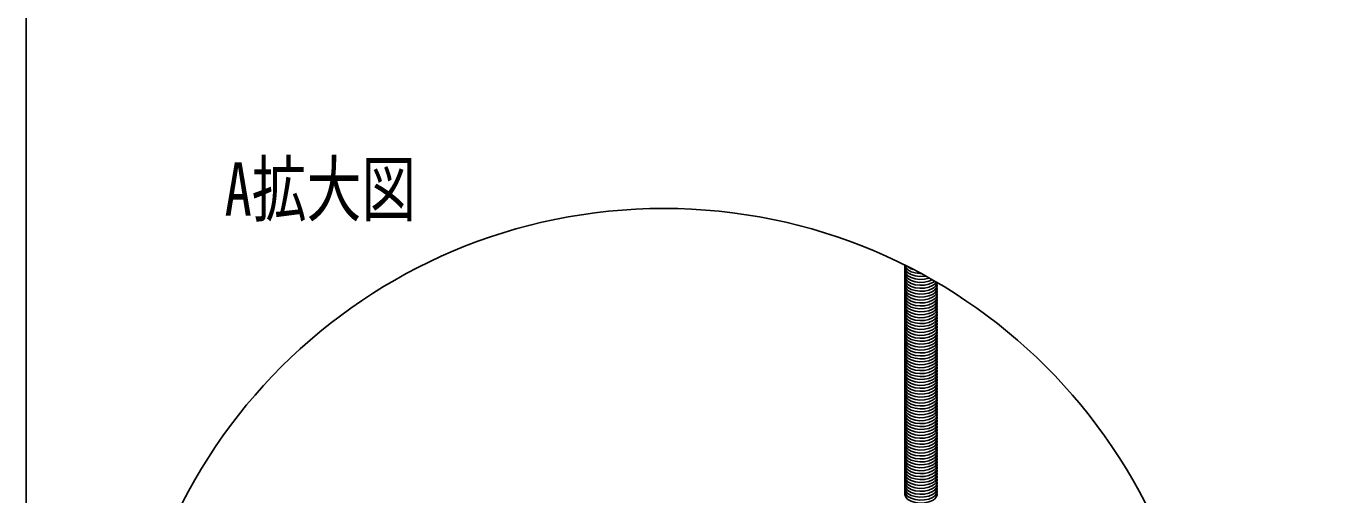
# Model space of a CAD drawing. Units: millimetres on the paper. Extents: x -141 to 141, y -97 to 98.
# Drawn here: x -141.4 to -46.5, y -33.5 to 0.5 of the extents above; entities that cross this region are included whole.
import ezdxf
from ezdxf.enums import TextEntityAlignment as Align

# ---------------------------------------------------------------- set-up
doc = ezdxf.new("R2010")
doc.units = ezdxf.units.MM
doc.layers.add('0-0_文字･図枠･寸法', color=7, linetype='Continuous')
doc.layers.add('0-2_天井下地', color=7, linetype='Continuous')
doc.styles.add('ＭＳ ゴシック', font='')
doc.styles.get('ＭＳ ゴシック').set_extended_font_data('MS Gothic')

msp = doc.modelspace()

# ---------------------------------------------------------------- linework, layer by layer
at = {"layer": '0-0_文字･図枠･寸法'}
msp.add_lwpolyline([(140.556, 97.966), (-141.444, 97.966), (-141.444, -97.034)], dxfattribs=at)
msp.add_circle((-95.23, -51.941), 39.18, dxfattribs=at)
at = {"layer": '0-2_天井下地'}
for points in [[(-76.251, -17.664), (-76.337, -17.683), (-76.671, -17.696), (-76.998, -17.655), (-77.292, -17.563), (-77.529, -17.426), (-77.69, -17.256), (-77.761, -17.067), (-77.749, -16.912)], [(-76.588, -17.479), (-76.671, -17.483), (-76.998, -17.442), (-77.292, -17.349), (-77.529, -17.212), (-77.69, -17.043), (-77.753, -16.874)], [(-77.154, -17.179), (-77.292, -17.136), (-77.529, -16.999), (-77.551, -16.975)], [(-75.985, -17.812), (-76.023, -17.828), (-76.337, -17.896), (-76.671, -17.91), (-76.998, -17.869), (-77.292, -17.776), (-77.529, -17.639), (-77.69, -17.47), (-77.761, -17.281), (-77.749, -17.126)], [(-75.772, -17.933), (-76.023, -18.042), (-76.337, -18.11), (-76.671, -18.123), (-76.998, -18.082), (-77.292, -17.99), (-77.529, -17.853), (-77.69, -17.683), (-77.761, -17.494), (-77.749, -17.339)], [(-75.755, -18.14), (-76.023, -18.256), (-76.337, -18.323), (-76.671, -18.337), (-76.998, -18.296), (-77.292, -18.203), (-77.529, -18.066), (-77.69, -17.897), (-77.761, -17.708), (-77.749, -17.553)], [(-75.755, -18.353), (-76.023, -18.469), (-76.337, -18.537), (-76.671, -18.55), (-76.998, -18.509), (-77.292, -18.417), (-77.529, -18.28), (-77.69, -18.11), (-77.761, -17.921), (-77.749, -17.766)], [(-75.755, -18.567), (-76.023, -18.683), (-76.337, -18.75), (-76.671, -18.764), (-76.998, -18.723), (-77.292, -18.63), (-77.529, -18.493), (-77.69, -18.324), (-77.761, -18.135), (-77.749, -17.98)], [(-75.755, -18.78), (-76.023, -18.896), (-76.337, -18.964), (-76.671, -18.977), (-76.998, -18.936), (-77.292, -18.844), (-77.529, -18.707), (-77.69, -18.537), (-77.761, -18.348), (-77.749, -18.193)], [(-75.755, -18.78), (-76.023, -18.896), (-76.337, -18.964), (-76.671, -18.977), (-76.998, -18.936), (-77.292, -18.844), (-77.529, -18.707), (-77.69, -18.537), (-77.761, -18.348), (-77.749, -18.193)], [(-75.755, -18.994), (-76.023, -19.11), (-76.337, -19.177), (-76.671, -19.191), (-76.998, -19.15), (-77.292, -19.057), (-77.529, -18.92), (-77.69, -18.751), (-77.761, -18.562), (-77.749, -18.407)], [(-75.755, -19.207), (-76.023, -19.323), (-76.337, -19.391), (-76.671, -19.404), (-76.998, -19.363), (-77.292, -19.271), (-77.529, -19.134), (-77.69, -18.964), (-77.761, -18.775), (-77.749, -18.62)], [(-75.755, -19.421), (-76.023, -19.537), (-76.337, -19.604), (-76.671, -19.618), (-76.998, -19.577), (-77.292, -19.484), (-77.529, -19.347), (-77.69, -19.178), (-77.761, -18.989), (-77.749, -18.834)], [(-75.755, -19.634), (-76.023, -19.75), (-76.337, -19.818), (-76.671, -19.831), (-76.998, -19.79), (-77.292, -19.698), (-77.529, -19.561), (-77.69, -19.391), (-77.761, -19.202), (-77.749, -19.047)], [(-75.755, -19.848), (-76.023, -19.964), (-76.337, -20.031), (-76.671, -20.045), (-76.998, -20.004), (-77.292, -19.911), (-77.529, -19.774), (-77.69, -19.605), (-77.761, -19.416), (-77.749, -19.261)], [(-75.755, -20.061), (-76.023, -20.177), (-76.337, -20.245), (-76.671, -20.258), (-76.998, -20.217), (-77.292, -20.125), (-77.529, -19.988), (-77.69, -19.818), (-77.761, -19.629), (-77.749, -19.474)], [(-75.755, -20.275), (-76.023, -20.391), (-76.337, -20.458), (-76.671, -20.472), (-76.998, -20.431), (-77.292, -20.338), (-77.529, -20.202), (-77.69, -20.032), (-77.761, -19.843), (-77.749, -19.688)], [(-75.755, -20.275), (-76.023, -20.391), (-76.337, -20.458), (-76.671, -20.472), (-76.998, -20.431), (-77.292, -20.338), (-77.529, -20.202), (-77.69, -20.032), (-77.761, -19.843), (-77.749, -19.688)], [(-75.755, -20.488), (-76.023, -20.604), (-76.337, -20.672), (-76.671, -20.685), (-76.998, -20.644), (-77.292, -20.552), (-77.529, -20.415), (-77.69, -20.245), (-77.761, -20.056), (-77.749, -19.901)], [(-75.755, -20.702), (-76.023, -20.818), (-76.337, -20.885), (-76.671, -20.899), (-76.998, -20.858), (-77.292, -20.765), (-77.529, -20.629), (-77.69, -20.459), (-77.761, -20.27), (-77.749, -20.115)], [(-75.755, -20.915), (-76.023, -21.031), (-76.337, -21.099), (-76.671, -21.113), (-76.998, -21.071), (-77.292, -20.979), (-77.529, -20.842), (-77.69, -20.672), (-77.761, -20.483), (-77.749, -20.328)], [(-75.755, -21.129), (-76.023, -21.245), (-76.337, -21.312), (-76.671, -21.326), (-76.998, -21.285), (-77.292, -21.192), (-77.529, -21.056), (-77.69, -20.886), (-77.761, -20.697), (-77.749, -20.542)], [(-75.755, -21.342), (-76.023, -21.458), (-76.337, -21.526), (-76.671, -21.54), (-76.998, -21.498), (-77.292, -21.406), (-77.529, -21.269), (-77.69, -21.099), (-77.761, -20.91), (-77.749, -20.755)], [(-75.755, -21.556), (-76.023, -21.672), (-76.337, -21.739), (-76.671, -21.753), (-76.998, -21.712), (-77.292, -21.619), (-77.529, -21.483), (-77.69, -21.313), (-77.761, -21.124), (-77.749, -20.969)], [(-75.755, -21.556), (-76.023, -21.672), (-76.337, -21.739), (-76.671, -21.753), (-76.998, -21.712), (-77.292, -21.619), (-77.529, -21.483), (-77.69, -21.313), (-77.761, -21.124), (-77.749, -20.969)], [(-75.755, -21.769), (-76.023, -21.885), (-76.337, -21.953), (-76.671, -21.967), (-76.998, -21.925), (-77.292, -21.833), (-77.529, -21.696), (-77.69, -21.526), (-77.761, -21.337), (-77.749, -21.182)], [(-75.755, -21.983), (-76.023, -22.099), (-76.337, -22.166), (-76.671, -22.18), (-76.998, -22.139), (-77.292, -22.046), (-77.529, -21.91), (-77.69, -21.74), (-77.761, -21.551), (-77.749, -21.396)], [(-75.755, -22.196), (-76.023, -22.312), (-76.337, -22.38), (-76.671, -22.394), (-76.998, -22.352), (-77.292, -22.26), (-77.529, -22.123), (-77.69, -21.953), (-77.761, -21.764), (-77.749, -21.609)], [(-75.755, -22.41), (-76.023, -22.526), (-76.337, -22.593), (-76.671, -22.607), (-76.998, -22.566), (-77.292, -22.473), (-77.529, -22.337), (-77.69, -22.167), (-77.761, -21.978), (-77.749, -21.823)], [(-75.755, -22.623), (-76.023, -22.739), (-76.337, -22.807), (-76.671, -22.821), (-76.998, -22.78), (-77.292, -22.687), (-77.529, -22.55), (-77.69, -22.38), (-77.761, -22.192), (-77.749, -22.036)], [(-75.755, -22.837), (-76.023, -22.953), (-76.337, -23.02), (-76.671, -23.034), (-76.998, -22.993), (-77.292, -22.9), (-77.529, -22.764), (-77.69, -22.594), (-77.761, -22.405), (-77.749, -22.25)], [(-75.755, -23.05), (-76.023, -23.166), (-76.337, -23.234), (-76.671, -23.248), (-76.998, -23.207), (-77.292, -23.114), (-77.529, -22.977), (-77.69, -22.807), (-77.761, -22.619), (-77.749, -22.463)], [(-75.755, -23.05), (-76.023, -23.166), (-76.337, -23.234), (-76.671, -23.248), (-76.998, -23.207), (-77.292, -23.114), (-77.529, -22.977), (-77.69, -22.807), (-77.761, -22.619), (-77.749, -22.463)], [(-75.755, -23.264), (-76.023, -23.38), (-76.337, -23.447), (-76.671, -23.461), (-76.998, -23.42), (-77.292, -23.327), (-77.529, -23.191), (-77.69, -23.021), (-77.761, -22.832), (-77.749, -22.677)], [(-75.755, -23.477), (-76.023, -23.593), (-76.337, -23.661), (-76.671, -23.675), (-76.998, -23.634), (-77.292, -23.541), (-77.529, -23.404), (-77.69, -23.234), (-77.761, -23.046), (-77.749, -22.89)], [(-75.755, -23.691), (-76.023, -23.807), (-76.337, -23.874), (-76.671, -23.888), (-76.998, -23.847), (-77.292, -23.754), (-77.529, -23.618), (-77.69, -23.448), (-77.761, -23.259), (-77.749, -23.104)], [(-75.755, -23.904), (-76.023, -24.02), (-76.337, -24.088), (-76.671, -24.102), (-76.998, -24.061), (-77.292, -23.968), (-77.529, -23.831), (-77.69, -23.662), (-77.761, -23.473), (-77.749, -23.317)], [(-75.755, -24.118), (-76.023, -24.234), (-76.337, -24.301), (-76.671, -24.315), (-76.998, -24.274), (-77.292, -24.181), (-77.529, -24.045), (-77.69, -23.875), (-77.761, -23.686), (-77.749, -23.531)], [(-75.755, -24.331), (-76.023, -24.447), (-76.337, -24.515), (-76.671, -24.529), (-76.998, -24.488), (-77.292, -24.395), (-77.529, -24.258), (-77.69, -24.089), (-77.761, -23.9), (-77.749, -23.744)], [(-75.755, -24.331), (-76.023, -24.447), (-76.337, -24.515), (-76.671, -24.529), (-76.998, -24.488), (-77.292, -24.395), (-77.529, -24.258), (-77.69, -24.089), (-77.761, -23.9), (-77.749, -23.744)], [(-75.755, -24.545), (-76.023, -24.661), (-76.337, -24.728), (-76.671, -24.742), (-76.998, -24.701), (-77.292, -24.608), (-77.529, -24.472), (-77.69, -24.302), (-77.761, -24.113), (-77.749, -23.958)], [(-75.755, -24.758), (-76.023, -24.874), (-76.337, -24.942), (-76.671, -24.956), (-76.998, -24.915), (-77.292, -24.822), (-77.529, -24.685), (-77.69, -24.516), (-77.761, -24.327), (-77.749, -24.171)], [(-75.755, -24.972), (-76.023, -25.088), (-76.337, -25.155), (-76.671, -25.169), (-76.998, -25.128), (-77.292, -25.035), (-77.529, -24.899), (-77.69, -24.729), (-77.761, -24.54), (-77.749, -24.385)], [(-75.755, -25.186), (-76.023, -25.301), (-76.337, -25.369), (-76.671, -25.383), (-76.998, -25.342), (-77.292, -25.249), (-77.529, -25.112), (-77.69, -24.943), (-77.761, -24.754), (-77.749, -24.598)], [(-75.755, -25.399), (-76.023, -25.515), (-76.337, -25.582), (-76.671, -25.596), (-76.998, -25.555), (-77.292, -25.462), (-77.529, -25.326), (-77.69, -25.156), (-77.761, -24.967), (-77.749, -24.812)], [(-75.755, -25.613), (-76.023, -25.728), (-76.337, -25.796), (-76.671, -25.81), (-76.998, -25.769), (-77.292, -25.676), (-77.529, -25.539), (-77.69, -25.37), (-77.761, -25.181), (-77.749, -25.025)], [(-75.755, -25.826), (-76.023, -25.942), (-76.337, -26.009), (-76.671, -26.023), (-76.998, -25.982), (-77.292, -25.89), (-77.529, -25.753), (-77.69, -25.583), (-77.761, -25.394), (-77.749, -25.239)], [(-75.755, -25.826), (-76.023, -25.942), (-76.337, -26.009), (-76.671, -26.023), (-76.998, -25.982), (-77.292, -25.89), (-77.529, -25.753), (-77.69, -25.583), (-77.761, -25.394), (-77.749, -25.239)], [(-75.755, -26.04), (-76.023, -26.155), (-76.337, -26.223), (-76.671, -26.237), (-76.998, -26.196), (-77.292, -26.103), (-77.529, -25.966), (-77.69, -25.797), (-77.761, -25.608), (-77.749, -25.452)], [(-75.755, -26.253), (-76.023, -26.369), (-76.337, -26.436), (-76.671, -26.45), (-76.998, -26.409), (-77.292, -26.317), (-77.529, -26.18), (-77.69, -26.01), (-77.761, -25.821), (-77.749, -25.666)], [(-75.755, -26.467), (-76.023, -26.582), (-76.337, -26.65), (-76.671, -26.664), (-76.998, -26.623), (-77.292, -26.53), (-77.529, -26.393), (-77.69, -26.224), (-77.761, -26.035), (-77.749, -25.88)], [(-75.755, -26.68), (-76.023, -26.796), (-76.337, -26.864), (-76.671, -26.877), (-76.998, -26.836), (-77.292, -26.744), (-77.529, -26.607), (-77.69, -26.437), (-77.761, -26.248), (-77.749, -26.093)], [(-75.755, -26.894), (-76.023, -27.009), (-76.337, -27.077), (-76.671, -27.091), (-76.998, -27.05), (-77.292, -26.957), (-77.529, -26.82), (-77.69, -26.651), (-77.761, -26.462), (-77.749, -26.307)], [(-75.755, -27.107), (-76.023, -27.223), (-76.337, -27.291), (-76.671, -27.304), (-76.998, -27.263), (-77.292, -27.171), (-77.529, -27.034), (-77.69, -26.864), (-77.761, -26.675), (-77.749, -26.52)], [(-75.755, -27.107), (-76.023, -27.223), (-76.337, -27.291), (-76.671, -27.304), (-76.998, -27.263), (-77.292, -27.171), (-77.529, -27.034), (-77.69, -26.864), (-77.761, -26.675), (-77.749, -26.52)], [(-75.755, -27.321), (-76.023, -27.436), (-76.337, -27.504), (-76.671, -27.518), (-76.998, -27.477), (-77.292, -27.384), (-77.529, -27.247), (-77.69, -27.078), (-77.761, -26.889), (-77.749, -26.734)], [(-75.755, -27.534), (-76.023, -27.65), (-76.337, -27.718), (-76.671, -27.731), (-76.998, -27.69), (-77.292, -27.598), (-77.529, -27.461), (-77.69, -27.291), (-77.761, -27.102), (-77.749, -26.947)], [(-75.755, -27.748), (-76.023, -27.864), (-76.337, -27.931), (-76.671, -27.945), (-76.998, -27.904), (-77.292, -27.811), (-77.529, -27.674), (-77.69, -27.505), (-77.761, -27.316), (-77.749, -27.161)], [(-75.755, -27.961), (-76.023, -28.077), (-76.337, -28.145), (-76.671, -28.158), (-76.998, -28.117), (-77.292, -28.025), (-77.529, -27.888), (-77.69, -27.718), (-77.761, -27.529), (-77.749, -27.374)], [(-75.755, -28.175), (-76.023, -28.291), (-76.337, -28.358), (-76.671, -28.372), (-76.998, -28.331), (-77.292, -28.238), (-77.529, -28.101), (-77.69, -27.932), (-77.761, -27.743), (-77.749, -27.588)], [(-75.755, -28.388), (-76.023, -28.504), (-76.337, -28.572), (-76.671, -28.585), (-76.998, -28.544), (-77.292, -28.452), (-77.529, -28.315), (-77.69, -28.145), (-77.761, -27.956), (-77.749, -27.801)], [(-75.755, -28.602), (-76.023, -28.718), (-76.337, -28.785), (-76.671, -28.799), (-76.998, -28.758), (-77.292, -28.665), (-77.529, -28.528), (-77.69, -28.359), (-77.761, -28.17), (-77.749, -28.015)], [(-75.755, -28.602), (-76.023, -28.718), (-76.337, -28.785), (-76.671, -28.799), (-76.998, -28.758), (-77.292, -28.665), (-77.529, -28.528), (-77.69, -28.359), (-77.761, -28.17), (-77.749, -28.015)], [(-75.755, -28.815), (-76.023, -28.931), (-76.337, -28.999), (-76.671, -29.012), (-76.998, -28.971), (-77.292, -28.879), (-77.529, -28.742), (-77.69, -28.572), (-77.761, -28.383), (-77.749, -28.228)], [(-75.755, -29.029), (-76.023, -29.145), (-76.337, -29.212), (-76.671, -29.226), (-76.998, -29.185), (-77.292, -29.092), (-77.529, -28.955), (-77.69, -28.786), (-77.761, -28.597), (-77.749, -28.442)], [(-75.755, -29.242), (-76.023, -29.358), (-76.337, -29.426), (-76.671, -29.439), (-76.998, -29.398), (-77.292, -29.306), (-77.529, -29.169), (-77.69, -28.999), (-77.761, -28.81), (-77.749, -28.655)], [(-75.755, -29.456), (-76.023, -29.572), (-76.337, -29.639), (-76.671, -29.653), (-76.998, -29.612), (-77.292, -29.519), (-77.529, -29.382), (-77.69, -29.213), (-77.761, -29.024), (-77.749, -28.869)], [(-75.755, -29.669), (-76.023, -29.785), (-76.337, -29.853), (-76.671, -29.866), (-76.998, -29.825), (-77.292, -29.733), (-77.529, -29.596), (-77.69, -29.426), (-77.761, -29.237), (-77.749, -29.082)], [(-75.755, -29.883), (-76.023, -29.999), (-76.337, -30.066), (-76.671, -30.08), (-76.998, -30.039), (-77.292, -29.946), (-77.529, -29.81), (-77.69, -29.64), (-77.761, -29.451), (-77.749, -29.296)], [(-75.755, -29.883), (-76.023, -29.999), (-76.337, -30.066), (-76.671, -30.08), (-76.998, -30.039), (-77.292, -29.946), (-77.529, -29.81), (-77.69, -29.64), (-77.761, -29.451), (-77.749, -29.296)], [(-75.755, -30.096), (-76.023, -30.212), (-76.337, -30.28), (-76.671, -30.293), (-76.998, -30.252), (-77.292, -30.16), (-77.529, -30.023), (-77.69, -29.853), (-77.761, -29.664), (-77.749, -29.509)], [(-75.755, -30.31), (-76.023, -30.426), (-76.337, -30.493), (-76.671, -30.507), (-76.998, -30.466), (-77.292, -30.373), (-77.529, -30.237), (-77.69, -30.067), (-77.761, -29.878), (-77.749, -29.723)], [(-75.755, -30.523), (-76.023, -30.639), (-76.337, -30.707), (-76.671, -30.721), (-76.998, -30.679), (-77.292, -30.587), (-77.529, -30.45), (-77.69, -30.28), (-77.761, -30.091), (-77.749, -29.936)], [(-75.755, -30.737), (-76.023, -30.853), (-76.337, -30.92), (-76.671, -30.934), (-76.998, -30.893), (-77.292, -30.8), (-77.529, -30.664), (-77.69, -30.494), (-77.761, -30.305), (-77.749, -30.15)], [(-75.755, -30.95), (-76.023, -31.066), (-76.337, -31.134), (-76.671, -31.148), (-76.998, -31.106), (-77.292, -31.014), (-77.529, -30.877), (-77.69, -30.707), (-77.761, -30.518), (-77.749, -30.363)], [(-75.755, -31.164), (-76.023, -31.28), (-76.337, -31.347), (-76.671, -31.361), (-76.998, -31.32), (-77.292, -31.227), (-77.529, -31.091), (-77.69, -30.921), (-77.761, -30.732), (-77.749, -30.577)], [(-75.755, -31.377), (-76.023, -31.493), (-76.337, -31.561), (-76.671, -31.575), (-76.998, -31.533), (-77.292, -31.441), (-77.529, -31.304), (-77.69, -31.134), (-77.761, -30.945), (-77.749, -30.79)], [(-75.755, -31.377), (-76.023, -31.493), (-76.337, -31.561), (-76.671, -31.575), (-76.998, -31.533), (-77.292, -31.441), (-77.529, -31.304), (-77.69, -31.134), (-77.761, -30.945), (-77.749, -30.79)], [(-75.755, -31.591), (-76.023, -31.707), (-76.337, -31.774), (-76.671, -31.788), (-76.998, -31.747), (-77.292, -31.654), (-77.529, -31.518), (-77.69, -31.348), (-77.761, -31.159), (-77.749, -31.004)], [(-75.755, -31.804), (-76.023, -31.92), (-76.337, -31.988), (-76.671, -32.002), (-76.998, -31.96), (-77.292, -31.868), (-77.529, -31.731), (-77.69, -31.561), (-77.761, -31.372), (-77.749, -31.217)], [(-75.755, -32.018), (-76.023, -32.134), (-76.337, -32.201), (-76.671, -32.215), (-76.998, -32.174), (-77.292, -32.081), (-77.529, -31.945), (-77.69, -31.775), (-77.761, -31.586), (-77.749, -31.431)], [(-75.755, -32.231), (-76.023, -32.347), (-76.337, -32.415), (-76.671, -32.429), (-76.998, -32.388), (-77.292, -32.295), (-77.529, -32.158), (-77.69, -31.988), (-77.761, -31.8), (-77.749, -31.644)], [(-75.755, -32.445), (-76.023, -32.561), (-76.337, -32.628), (-76.671, -32.642), (-76.998, -32.601), (-77.292, -32.508), (-77.529, -32.372), (-77.69, -32.202), (-77.761, -32.013), (-77.749, -31.858)], [(-75.755, -32.658), (-76.023, -32.774), (-76.337, -32.842), (-76.671, -32.856), (-76.998, -32.815), (-77.292, -32.722), (-77.529, -32.585), (-77.69, -32.415), (-77.761, -32.227), (-77.749, -32.071)], [(-75.755, -32.658), (-76.023, -32.774), (-76.337, -32.842), (-76.671, -32.856), (-76.998, -32.815), (-77.292, -32.722), (-77.529, -32.585), (-77.69, -32.415), (-77.761, -32.227), (-77.749, -32.071)], [(-75.755, -32.872), (-76.023, -32.988), (-76.337, -33.055), (-76.671, -33.069), (-76.998, -33.028), (-77.292, -32.935), (-77.529, -32.799), (-77.69, -32.629), (-77.761, -32.44), (-77.749, -32.285)], [(-75.755, -33.085), (-76.023, -33.201), (-76.337, -33.269), (-76.671, -33.283), (-76.998, -33.242), (-77.292, -33.149), (-77.529, -33.012), (-77.69, -32.842), (-77.761, -32.654), (-77.749, -32.498)], [(-75.755, -33.299), (-76.023, -33.415), (-76.337, -33.482), (-76.671, -33.496), (-76.998, -33.455), (-77.292, -33.362), (-77.529, -33.226), (-77.69, -33.056), (-77.761, -32.867), (-77.749, -32.712)], [(-75.755, -33.512), (-76.023, -33.628), (-76.337, -33.696), (-76.671, -33.71), (-76.998, -33.669), (-77.292, -33.576), (-77.529, -33.439), (-77.69, -33.27), (-77.761, -33.081), (-77.749, -32.925)], [(-75.755, -33.726), (-76.023, -33.842), (-76.337, -33.909), (-76.671, -33.923), (-76.998, -33.882), (-77.292, -33.789), (-77.529, -33.653), (-77.69, -33.483), (-77.761, -33.294), (-77.749, -33.139)], [(-75.755, -33.939), (-76.023, -34.055), (-76.337, -34.123), (-76.671, -34.137), (-76.998, -34.096), (-77.292, -34.003), (-77.529, -33.866), (-77.69, -33.697), (-77.761, -33.508), (-77.749, -33.352)]]:
    msp.add_lwpolyline(points, dxfattribs=at)
for centre, end in [((-75.941, -17.649), 312.05986), ((-75.941, -17.862), 332.48871), ((-75.941, -18.076), 353.26391), ((-75.941, -18.289), 10.56015), ((-75.941, -18.289), 10.56015), ((-75.941, -18.503), 10.56015), ((-75.941, -18.716), 10.56015), ((-75.941, -18.93), 10.56015), ((-75.941, -19.143), 10.56015), ((-75.941, -19.357), 10.56015), ((-75.941, -19.57), 10.56015), ((-75.941, -19.784), 10.56015), ((-75.941, -19.784), 10.56015), ((-75.941, -19.997), 10.56015), ((-75.941, -20.211), 10.56015), ((-75.941, -20.424), 10.56015), ((-75.941, -20.638), 10.56015), ((-75.941, -20.851), 10.56015), ((-75.941, -21.065), 10.56015), ((-75.941, -21.065), 10.56015), ((-75.941, -21.278), 10.56015), ((-75.941, -21.492), 10.56015), ((-75.941, -21.705), 10.56015), ((-75.941, -21.919), 10.56015), ((-75.941, -22.133), 10.56015), ((-75.941, -22.346), 10.56015), ((-75.941, -22.56), 10.56015), ((-75.941, -22.56), 10.56015), ((-75.941, -22.773), 10.56015), ((-75.941, -22.987), 10.56015), ((-75.941, -23.2), 10.56015), ((-75.941, -23.414), 10.56015), ((-75.941, -23.627), 10.56015), ((-75.941, -23.841), 10.56015), ((-75.941, -23.841), 10.56015), ((-75.941, -24.054), 10.56015), ((-75.941, -24.268), 10.56015), ((-75.941, -24.481), 10.56015), ((-75.941, -24.695), 10.56015), ((-75.941, -24.908), 10.56015), ((-75.941, -25.122), 10.56015), ((-75.941, -25.335), 10.56015), ((-75.941, -25.335), 10.56015), ((-75.941, -25.549), 10.56015), ((-75.941, -25.762), 10.56015), ((-75.941, -25.976), 10.56015), ((-75.941, -26.189), 10.56015), ((-75.941, -26.403), 10.56015), ((-75.941, -26.616), 10.56015), ((-75.941, -26.616), 10.56015), ((-75.941, -26.83), 10.56015), ((-75.941, -27.043), 10.56015), ((-75.941, -27.257), 10.56015), ((-75.941, -27.47), 10.56015), ((-75.941, -27.684), 10.56015), ((-75.941, -27.897), 10.56015), ((-75.941, -28.111), 10.56015), ((-75.941, -28.111), 10.56015), ((-75.941, -28.324), 10.56015), ((-75.941, -28.538), 10.56015), ((-75.941, -28.751), 10.56015), ((-75.941, -28.965), 10.56015), ((-75.941, -29.178), 10.56015), ((-75.941, -29.392), 10.56015), ((-75.941, -29.392), 10.56015), ((-75.941, -29.605), 10.56015), ((-75.941, -29.819), 10.56015), ((-75.941, -30.032), 10.56015), ((-75.941, -30.246), 10.56015), ((-75.941, -30.459), 10.56015), ((-75.941, -30.673), 10.56015), ((-75.941, -30.886), 10.56015), ((-75.941, -30.886), 10.56015), ((-75.941, -31.1), 10.56015), ((-75.941, -31.313), 10.56015), ((-75.941, -31.527), 10.56015), ((-75.941, -31.741), 10.56015), ((-75.941, -31.954), 10.56015), ((-75.941, -32.168), 10.56015), ((-75.941, -32.168), 10.56015), ((-75.941, -32.381), 10.56015), ((-75.941, -32.595), 10.56015), ((-75.941, -32.808), 10.56015), ((-75.941, -33.022), 10.56015), ((-75.941, -33.235), 10.56015), ((-75.941, -33.449), 10.56015)]:
    msp.add_arc(centre, 0.525, 290.75636, end, dxfattribs=at)

# ---------------------------------------------------------------- texts
at = {"layer": '0-0_文字･図枠･寸法', "style": 'ＭＳ ゴシック', "width": 0.75}
msp.add_text('A拡大図', height=3.88, dxfattribs=at).set_placement((-127.068, -14.454), align=Align.BOTTOM_LEFT)

doc.saveas('drawing.dxf')
